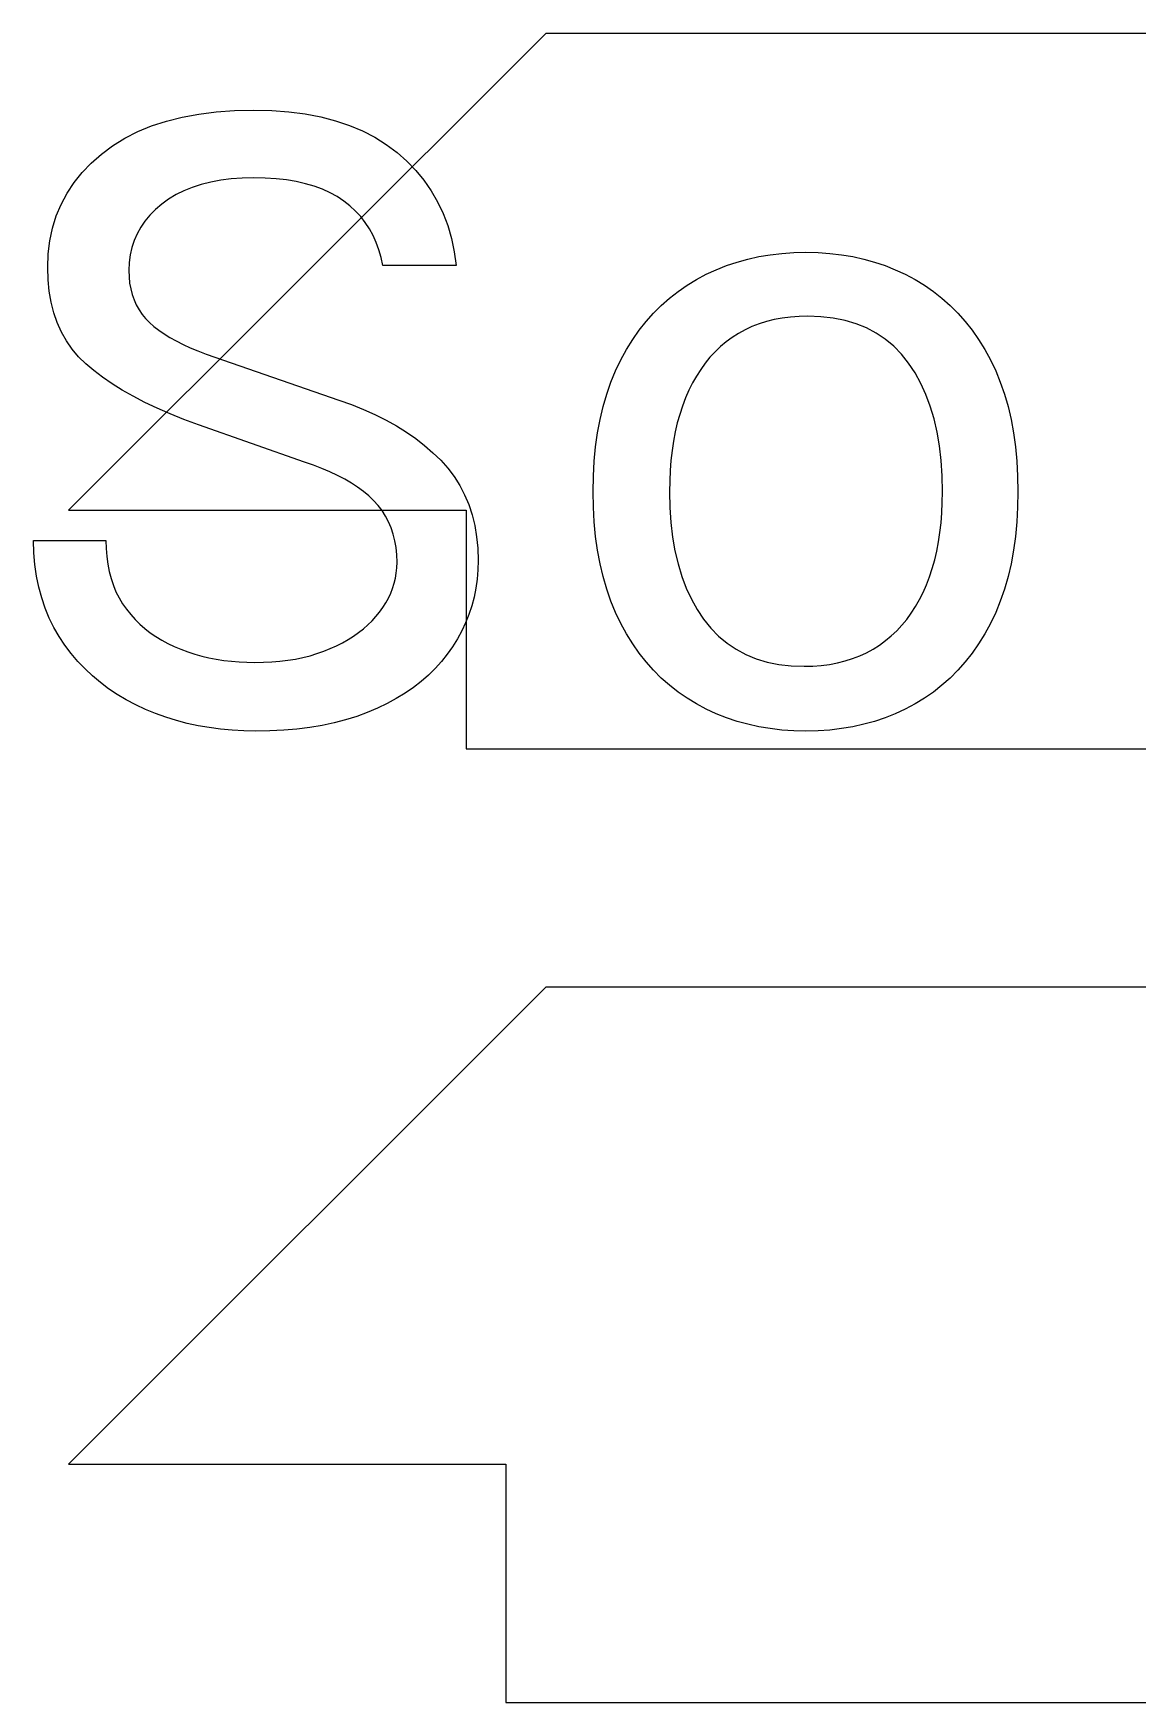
# Model space of a CAD drawing. Header units: millimetres. Extents: x 0 to 253, y 0 to 243.
# Drawn here: x -0.44 to 13.44, y 101 to 122 of the extents above; entities that cross this region are included whole.
import ezdxf

# ---------------------------------------------------------------- set-up
doc = ezdxf.new("R2010")
doc.units = ezdxf.units.MM
doc.layers.get('0').update_dxf_attribs({"linetype": 'CONTINUOUS'})

msp = doc.modelspace()

# ---------------------------------------------------------------- linework, layer by layer
for p, q in [((6, 122), (0, 116)), ((88, 122), (6, 122)), ((1.427, 120.946), (1.636, 120.984)), ((1.636, 120.984), (1.856, 121.012)), ((1.856, 121.012), (2.087, 121.028)), ((2.087, 121.028), (2.33, 121.034)), ((2.33, 121.034), (2.33, 121.034)), ((2.33, 121.034), (2.555, 121.029)), ((2.555, 121.029), (2.771, 121.013)), ((2.771, 121.013), (2.976, 120.986)), ((2.976, 120.986), (3.171, 120.949)), ((0.706, 120.681), (0.869, 120.764)), ((0.869, 120.764), (1.044, 120.835)), ((1.044, 120.835), (1.23, 120.896)), ((1.23, 120.896), (1.427, 120.946)), ((3.171, 120.949), (3.356, 120.901)), ((3.356, 120.901), (3.531, 120.843)), ((3.531, 120.843), (3.696, 120.774)), ((3.696, 120.774), (3.851, 120.694)), ((0.413, 120.482), (0.554, 120.587)), ((0.554, 120.587), (0.706, 120.681)), ((3.851, 120.694), (3.995, 120.604)), ((3.995, 120.604), (4.13, 120.503)), ((0.17, 120.248), (0.285, 120.368)), ((0.285, 120.368), (0.413, 120.482)), ((4.13, 120.503), (4.254, 120.393)), ((4.254, 120.393), (4.367, 120.276)), ((-0.019, 119.989), (0.069, 120.122)), ((0.069, 120.122), (0.17, 120.248)), ((1.788, 120.129), (1.669, 120.1)), ((1.913, 120.152), (1.788, 120.129)), ((2.046, 120.169), (1.913, 120.152)), ((2.184, 120.179), (2.046, 120.169)), ((2.33, 120.182), (2.184, 120.179)), ((2.473, 120.179), (2.33, 120.182)), ((2.33, 120.182), (2.33, 120.182)), ((2.609, 120.17), (2.473, 120.179)), ((2.739, 120.156), (2.609, 120.17)), ((2.862, 120.135), (2.739, 120.156)), ((2.979, 120.109), (2.862, 120.135)), ((4.367, 120.276), (4.469, 120.152)), ((4.469, 120.152), (4.56, 120.02)), ((-0.093, 119.849), (-0.019, 119.989)), ((1.258, 119.915), (1.172, 119.852)), ((1.351, 119.971), (1.258, 119.915)), ((1.45, 120.02), (1.351, 119.971)), ((1.556, 120.063), (1.45, 120.02)), ((1.669, 120.1), (1.556, 120.063)), ((3.089, 120.077), (2.979, 120.109)), ((3.192, 120.039), (3.089, 120.077)), ((3.288, 119.996), (3.192, 120.039)), ((3.378, 119.946), (3.288, 119.996)), ((3.461, 119.891), (3.378, 119.946)), ((4.56, 120.02), (4.64, 119.881)), ((-0.201, 119.55), (-0.154, 119.703)), ((-0.154, 119.703), (-0.093, 119.849)), ((1.023, 119.713), (0.961, 119.638)), ((1.093, 119.784), (1.023, 119.713)), ((1.172, 119.852), (1.093, 119.784)), ((3.538, 119.83), (3.461, 119.891)), ((3.608, 119.765), (3.538, 119.83)), ((3.673, 119.696), (3.608, 119.765)), ((4.64, 119.881), (4.709, 119.735)), ((4.709, 119.735), (4.767, 119.582)), ((-0.235, 119.391), (-0.201, 119.55)), ((0.907, 119.56), (0.862, 119.478)), ((0.961, 119.638), (0.907, 119.56)), ((3.731, 119.621), (3.673, 119.696)), ((3.783, 119.542), (3.731, 119.621)), ((3.829, 119.459), (3.783, 119.542)), ((4.767, 119.582), (4.814, 119.421)), ((-0.255, 119.226), (-0.235, 119.391)), ((0.795, 119.305), (0.775, 119.213)), ((0.824, 119.393), (0.795, 119.305)), ((0.862, 119.478), (0.824, 119.393)), ((3.868, 119.37), (3.829, 119.459)), ((3.902, 119.278), (3.868, 119.37)), ((4.814, 119.421), (4.849, 119.253)), ((-0.262, 119.054), (-0.255, 119.226)), ((0.762, 119.117), (0.758, 119.018)), ((0.775, 119.213), (0.762, 119.117)), ((3.929, 119.18), (3.902, 119.278)), ((3.95, 119.078), (3.929, 119.18)), ((4.874, 119.078), (3.95, 119.078)), ((4.849, 119.253), (4.874, 119.078)), ((4.874, 119.078), (4.874, 119.078)), ((8.143, 119.027), (8.272, 119.078)), ((8.272, 119.078), (8.405, 119.123)), ((8.405, 119.123), (8.541, 119.16)), ((8.541, 119.16), (8.68, 119.191)), ((8.68, 119.191), (8.823, 119.215)), ((8.823, 119.215), (8.969, 119.232)), ((8.969, 119.232), (9.119, 119.243)), ((9.119, 119.243), (9.272, 119.246)), ((9.272, 119.246), (9.272, 119.246)), ((9.272, 119.246), (9.424, 119.243)), ((9.424, 119.243), (9.573, 119.232)), ((9.573, 119.232), (9.718, 119.215)), ((9.718, 119.215), (9.86, 119.191)), ((9.86, 119.191), (9.999, 119.16)), ((9.999, 119.16), (10.134, 119.123)), ((10.134, 119.123), (10.266, 119.078)), ((10.266, 119.078), (10.395, 119.027)), ((-0.257, 118.901), (-0.262, 119.054)), ((-0.262, 119.054), (-0.262, 119.054)), ((-0.243, 118.756), (-0.257, 118.901)), ((0.758, 119.018), (0.758, 119.018)), ((0.758, 119.018), (0.761, 118.937)), ((0.761, 118.937), (0.768, 118.859)), ((7.777, 118.832), (7.895, 118.904)), ((7.895, 118.904), (8.017, 118.969)), ((8.017, 118.969), (8.143, 119.027)), ((10.395, 119.027), (10.521, 118.969)), ((10.521, 118.969), (10.643, 118.904)), ((10.643, 118.904), (10.761, 118.832)), ((-0.219, 118.617), (-0.243, 118.756)), ((0.768, 118.859), (0.781, 118.785)), ((0.781, 118.785), (0.8, 118.714)), ((0.8, 118.714), (0.823, 118.647)), ((7.453, 118.578), (7.556, 118.669)), ((7.556, 118.669), (7.664, 118.754)), ((7.664, 118.754), (7.777, 118.832)), ((10.761, 118.832), (10.874, 118.754)), ((10.874, 118.754), (10.982, 118.669)), ((10.982, 118.669), (11.084, 118.578)), ((-0.185, 118.486), (-0.219, 118.617)), ((-0.142, 118.361), (-0.185, 118.486)), ((0.823, 118.647), (0.852, 118.583)), ((0.852, 118.583), (0.886, 118.522)), ((0.886, 118.522), (0.925, 118.465)), ((0.925, 118.465), (0.969, 118.411)), ((7.263, 118.376), (7.356, 118.48)), ((7.356, 118.48), (7.453, 118.578)), ((9.296, 118.442), (9.185, 118.439)), ((9.46, 118.436), (9.296, 118.442)), ((9.296, 118.442), (9.296, 118.442)), ((11.084, 118.578), (11.182, 118.48)), ((11.182, 118.48), (11.274, 118.376)), ((-0.089, 118.243), (-0.142, 118.361)), ((-0.027, 118.133), (-0.089, 118.243)), ((0.969, 118.411), (1.019, 118.361)), ((1.019, 118.361), (1.074, 118.313)), ((1.074, 118.313), (1.135, 118.266)), ((1.135, 118.266), (1.202, 118.22)), ((7.093, 118.148), (7.176, 118.265)), ((7.176, 118.265), (7.263, 118.376)), ((8.507, 118.271), (8.424, 118.226)), ((8.593, 118.311), (8.507, 118.271)), ((8.683, 118.346), (8.593, 118.311)), ((8.776, 118.375), (8.683, 118.346)), ((8.873, 118.399), (8.776, 118.375)), ((8.974, 118.418), (8.873, 118.399)), ((9.077, 118.431), (8.974, 118.418)), ((9.185, 118.439), (9.077, 118.431)), ((9.615, 118.418), (9.46, 118.436)), ((9.763, 118.389), (9.615, 118.418)), ((9.902, 118.347), (9.763, 118.389)), ((10.032, 118.294), (9.902, 118.347)), ((10.155, 118.229), (10.032, 118.294)), ((11.274, 118.376), (11.361, 118.265)), ((11.361, 118.265), (11.443, 118.148)), ((0.045, 118.029), (-0.027, 118.133)), ((0.127, 117.932), (0.045, 118.029)), ((1.202, 118.22), (1.275, 118.175)), ((1.275, 118.175), (1.354, 118.131)), ((1.354, 118.131), (1.439, 118.088)), ((1.439, 118.088), (1.53, 118.046)), ((1.53, 118.046), (1.627, 118.005)), ((6.944, 117.893), (7.016, 118.024)), ((7.016, 118.024), (7.093, 118.148)), ((8.198, 118.059), (8.13, 117.994)), ((8.269, 118.119), (8.198, 118.059)), ((8.345, 118.175), (8.269, 118.119)), ((8.424, 118.226), (8.345, 118.175)), ((10.269, 118.152), (10.155, 118.229)), ((10.375, 118.064), (10.269, 118.152)), ((10.473, 117.963), (10.375, 118.064)), ((11.443, 118.148), (11.519, 118.024)), ((11.519, 118.024), (11.591, 117.893)), ((0.218, 117.842), (0.127, 117.932)), ((0.319, 117.757), (0.218, 117.842)), ((1.627, 118.005), (1.729, 117.965)), ((1.729, 117.965), (1.838, 117.926)), ((1.838, 117.926), (1.838, 117.926)), ((1.838, 117.926), (3.398, 117.386)), ((6.878, 117.756), (6.944, 117.893)), ((8.005, 117.851), (7.948, 117.773)), ((8.065, 117.925), (8.005, 117.851)), ((8.13, 117.994), (8.065, 117.925)), ((10.562, 117.851), (10.473, 117.963)), ((10.643, 117.728), (10.562, 117.851)), ((11.591, 117.893), (11.657, 117.756)), ((0.428, 117.673), (0.319, 117.757)), ((0.547, 117.591), (0.428, 117.673)), ((6.767, 117.463), (6.819, 117.613)), ((6.819, 117.613), (6.878, 117.756)), ((7.845, 117.602), (7.799, 117.51)), ((7.894, 117.689), (7.845, 117.602)), ((7.948, 117.773), (7.894, 117.689)), ((10.715, 117.597), (10.643, 117.728)), ((11.657, 117.756), (11.715, 117.613)), ((11.715, 117.613), (11.767, 117.463)), ((0.675, 117.512), (0.547, 117.591)), ((0.812, 117.434), (0.675, 117.512)), ((0.958, 117.358), (0.812, 117.434)), ((6.721, 117.306), (6.767, 117.463)), ((7.757, 117.413), (7.719, 117.312)), ((7.799, 117.51), (7.757, 117.413)), ((10.779, 117.457), (10.715, 117.597)), ((10.835, 117.309), (10.779, 117.457)), ((11.767, 117.463), (11.812, 117.306)), ((1.113, 117.284), (0.958, 117.358)), ((1.278, 117.212), (1.113, 117.284)), ((1.451, 117.142), (1.278, 117.212)), ((3.398, 117.386), (3.557, 117.33)), ((3.557, 117.33), (3.708, 117.269)), ((3.708, 117.269), (3.853, 117.205)), ((3.853, 117.205), (3.992, 117.135)), ((6.683, 117.144), (6.721, 117.306)), ((7.685, 117.207), (7.654, 117.099)), ((7.719, 117.312), (7.685, 117.207)), ((10.882, 117.151), (10.835, 117.309)), ((11.812, 117.306), (11.85, 117.144)), ((1.634, 117.074), (1.451, 117.142)), ((2.966, 116.606), (1.634, 117.074)), ((3.992, 117.135), (4.123, 117.062)), ((4.123, 117.062), (4.248, 116.984)), ((4.248, 116.984), (4.366, 116.902)), ((6.627, 116.799), (6.652, 116.975)), ((6.652, 116.975), (6.683, 117.144)), ((7.628, 116.987), (7.606, 116.871)), ((7.654, 117.099), (7.628, 116.987)), ((10.92, 116.985), (10.882, 117.151)), ((10.95, 116.81), (10.92, 116.985)), ((11.85, 117.144), (11.881, 116.975)), ((11.881, 116.975), (11.905, 116.799)), ((4.366, 116.902), (4.477, 116.816)), ((4.477, 116.816), (4.581, 116.725)), ((6.61, 116.617), (6.627, 116.799)), ((7.606, 116.871), (7.588, 116.751)), ((10.971, 116.627), (10.95, 116.81)), ((11.905, 116.799), (11.922, 116.617)), ((3.078, 116.568), (2.966, 116.606)), ((2.966, 116.606), (2.966, 116.606)), ((3.185, 116.527), (3.078, 116.568)), ((4.581, 116.725), (4.679, 116.63)), ((4.679, 116.63), (4.768, 116.53)), ((6.599, 116.429), (6.61, 116.617)), ((7.574, 116.627), (7.564, 116.5)), ((7.588, 116.751), (7.574, 116.627)), ((10.984, 116.435), (10.971, 116.627)), ((11.922, 116.617), (11.933, 116.429)), ((3.286, 116.484), (3.185, 116.527)), ((3.382, 116.439), (3.286, 116.484)), ((3.472, 116.392), (3.382, 116.439)), ((3.556, 116.343), (3.472, 116.392)), ((3.634, 116.291), (3.556, 116.343)), ((4.768, 116.53), (4.849, 116.424)), ((4.849, 116.424), (4.919, 116.312)), ((6.596, 116.234), (6.599, 116.429)), ((7.558, 116.369), (7.556, 116.234)), ((7.564, 116.5), (7.558, 116.369)), ((10.988, 116.234), (10.984, 116.435)), ((11.933, 116.429), (11.936, 116.234)), ((3.707, 116.237), (3.634, 116.291)), ((3.774, 116.181), (3.707, 116.237)), ((3.836, 116.123), (3.774, 116.181)), ((4.919, 116.312), (4.98, 116.195)), ((4.98, 116.195), (5.032, 116.072)), ((6.599, 116.04), (6.596, 116.234)), ((6.596, 116.234), (6.596, 116.234)), ((7.556, 116.234), (7.556, 116.234)), ((7.556, 116.234), (7.56, 116.035)), ((10.986, 116.1), (10.988, 116.234)), ((10.988, 116.234), (10.988, 116.234)), ((11.936, 116.234), (11.933, 116.04)), ((11.936, 116.234), (11.936, 116.234)), ((0, 116), (5, 116)), ((3.892, 116.062), (3.836, 116.123)), ((3.942, 115.997), (3.892, 116.062)), ((3.986, 115.928), (3.942, 115.997)), ((4.024, 115.856), (3.986, 115.928)), ((5, 116), (5, 113)), ((5.032, 116.072), (5.075, 115.943)), ((5.075, 115.943), (5.108, 115.808)), ((6.61, 115.853), (6.599, 116.04)), ((7.56, 116.035), (7.573, 115.845)), ((10.97, 115.844), (10.98, 115.97)), ((10.98, 115.97), (10.986, 116.1)), ((11.933, 116.04), (11.922, 115.853)), ((4.057, 115.78), (4.024, 115.856)), ((4.083, 115.701), (4.057, 115.78)), ((5.108, 115.808), (5.131, 115.668)), ((6.627, 115.672), (6.61, 115.853)), ((7.573, 115.845), (7.595, 115.664)), ((10.938, 115.603), (10.956, 115.721)), ((10.956, 115.721), (10.97, 115.844)), ((11.922, 115.853), (11.905, 115.672)), ((-0.436, 115.467), (-0.442, 115.622)), ((-0.442, 115.622), (-0.442, 115.622)), ((-0.442, 115.622), (0.47, 115.622)), ((0.47, 115.622), (0.473, 115.518)), ((0.473, 115.518), (0.48, 115.418)), ((4.104, 115.618), (4.083, 115.701)), ((4.118, 115.531), (4.104, 115.618)), ((4.127, 115.44), (4.118, 115.531)), ((5.131, 115.668), (5.145, 115.522)), ((5.145, 115.522), (5.15, 115.37)), ((6.652, 115.497), (6.627, 115.672)), ((7.595, 115.664), (7.625, 115.49)), ((10.916, 115.487), (10.938, 115.603)), ((11.905, 115.672), (11.881, 115.497)), ((-0.422, 115.318), (-0.436, 115.467)), ((-0.401, 115.173), (-0.422, 115.318)), ((0.48, 115.418), (0.493, 115.322)), ((0.493, 115.322), (0.511, 115.23)), ((4.13, 115.346), (4.127, 115.44)), ((4.128, 115.278), (4.13, 115.346)), ((4.13, 115.346), (4.13, 115.346)), ((5.15, 115.37), (5.147, 115.251)), ((5.15, 115.37), (5.15, 115.37)), ((6.683, 115.328), (6.652, 115.497)), ((6.721, 115.166), (6.683, 115.328)), ((7.625, 115.49), (7.663, 115.326)), ((7.663, 115.326), (7.71, 115.169)), ((10.859, 115.268), (10.89, 115.376)), ((10.89, 115.376), (10.916, 115.487)), ((11.85, 115.328), (11.812, 115.166)), ((11.881, 115.497), (11.85, 115.328)), ((-0.373, 115.034), (-0.401, 115.173)), ((0.511, 115.23), (0.535, 115.141)), ((0.535, 115.141), (0.563, 115.056)), ((4.075, 115.018), (4.095, 115.082)), ((4.095, 115.082), (4.11, 115.146)), ((4.11, 115.146), (4.121, 115.211)), ((4.121, 115.211), (4.128, 115.278)), ((5.137, 115.135), (5.121, 115.02)), ((5.147, 115.251), (5.137, 115.135)), ((6.767, 115.009), (6.721, 115.166)), ((7.71, 115.169), (7.766, 115.022)), ((10.787, 115.064), (10.825, 115.164)), ((10.825, 115.164), (10.859, 115.268)), ((11.812, 115.166), (11.767, 115.009)), ((-0.337, 114.899), (-0.373, 115.034)), ((-0.294, 114.77), (-0.337, 114.899)), ((0.563, 115.056), (0.596, 114.975)), ((0.596, 114.975), (0.635, 114.898)), ((0.635, 114.898), (0.679, 114.825)), ((3.99, 114.835), (4.023, 114.895)), ((4.023, 114.895), (4.051, 114.956)), ((4.051, 114.956), (4.075, 115.018)), ((5.099, 114.908), (5.07, 114.799)), ((5.121, 115.02), (5.099, 114.908)), ((6.819, 114.859), (6.767, 115.009)), ((7.766, 115.022), (7.831, 114.882)), ((7.831, 114.882), (7.903, 114.751)), ((10.649, 114.789), (10.699, 114.876)), ((10.699, 114.876), (10.745, 114.968)), ((10.745, 114.968), (10.787, 115.064)), ((11.767, 115.009), (11.715, 114.859)), ((-0.243, 114.645), (-0.294, 114.77)), ((0.679, 114.825), (0.728, 114.755)), ((0.728, 114.755), (0.781, 114.689)), ((0.781, 114.689), (0.838, 114.626)), ((3.816, 114.609), (3.865, 114.663)), ((3.865, 114.663), (3.911, 114.719)), ((3.911, 114.719), (3.953, 114.777)), ((3.953, 114.777), (3.99, 114.835)), ((5.034, 114.691), (4.993, 114.586)), ((5.07, 114.799), (5.034, 114.691)), ((6.878, 114.716), (6.819, 114.859)), ((6.944, 114.578), (6.878, 114.716)), ((7.903, 114.751), (7.985, 114.629)), ((10.539, 114.628), (10.596, 114.706)), ((10.596, 114.706), (10.649, 114.789)), ((11.657, 114.716), (11.591, 114.578)), ((11.715, 114.859), (11.657, 114.716)), ((-0.185, 114.526), (-0.243, 114.645)), ((-0.119, 114.411), (-0.185, 114.526)), ((0.838, 114.626), (0.898, 114.567)), ((0.898, 114.567), (0.961, 114.512)), ((0.961, 114.512), (1.028, 114.46)), ((1.028, 114.46), (1.098, 114.411)), ((3.582, 114.417), (3.646, 114.462)), ((3.646, 114.462), (3.707, 114.509)), ((3.707, 114.509), (3.763, 114.558)), ((3.763, 114.558), (3.816, 114.609)), ((4.945, 114.483), (4.89, 114.382)), ((4.993, 114.586), (4.945, 114.483)), ((7.016, 114.447), (6.944, 114.578)), ((7.985, 114.629), (8.075, 114.517)), ((8.075, 114.517), (8.173, 114.416)), ((10.344, 114.421), (10.413, 114.485)), ((10.413, 114.485), (10.478, 114.555)), ((10.478, 114.555), (10.539, 114.628)), ((11.591, 114.578), (11.519, 114.447)), ((-0.046, 114.302), (-0.119, 114.411)), ((0.033, 114.198), (-0.046, 114.302)), ((1.098, 114.411), (1.172, 114.366)), ((1.172, 114.366), (1.248, 114.324)), ((1.248, 114.324), (1.328, 114.286)), ((1.328, 114.286), (1.412, 114.251)), ((1.412, 114.251), (1.498, 114.22)), ((3.208, 114.227), (3.29, 114.26)), ((3.29, 114.26), (3.369, 114.296)), ((3.369, 114.296), (3.443, 114.334)), ((3.443, 114.334), (3.515, 114.374)), ((3.515, 114.374), (3.582, 114.417)), ((4.829, 114.284), (4.762, 114.189)), ((4.89, 114.382), (4.829, 114.284)), ((7.093, 114.322), (7.016, 114.447)), ((7.176, 114.204), (7.093, 114.322)), ((8.173, 114.416), (8.279, 114.328)), ((8.279, 114.328), (8.393, 114.251)), ((8.393, 114.251), (8.515, 114.186)), ((10.033, 114.209), (10.116, 114.254)), ((10.116, 114.254), (10.196, 114.305)), ((10.196, 114.305), (10.272, 114.361)), ((10.272, 114.361), (10.344, 114.421)), ((11.443, 114.322), (11.361, 114.204)), ((11.519, 114.447), (11.443, 114.322)), ((0.117, 114.099), (0.033, 114.198)), ((0.207, 114.005), (0.117, 114.099)), ((1.498, 114.22), (1.586, 114.192)), ((1.586, 114.192), (1.675, 114.167)), ((1.675, 114.167), (1.765, 114.145)), ((1.765, 114.145), (1.858, 114.127)), ((1.858, 114.127), (1.951, 114.112)), ((1.951, 114.112), (2.047, 114.101)), ((2.047, 114.101), (2.144, 114.093)), ((2.144, 114.093), (2.242, 114.088)), ((2.242, 114.088), (2.342, 114.086)), ((2.342, 114.086), (2.45, 114.088)), ((2.342, 114.086), (2.342, 114.086)), ((2.45, 114.088), (2.555, 114.093)), ((2.555, 114.093), (2.657, 114.102)), ((2.657, 114.102), (2.756, 114.114)), ((2.756, 114.114), (2.852, 114.129)), ((2.852, 114.129), (2.945, 114.149)), ((2.945, 114.149), (3.036, 114.171)), ((3.036, 114.171), (3.123, 114.197)), ((3.123, 114.197), (3.208, 114.227)), ((4.688, 114.098), (4.609, 114.01)), ((4.762, 114.189), (4.688, 114.098)), ((7.263, 114.093), (7.176, 114.204)), ((7.356, 113.989), (7.263, 114.093)), ((8.515, 114.186), (8.646, 114.133)), ((8.646, 114.133), (8.784, 114.091)), ((8.784, 114.091), (8.931, 114.062)), ((8.931, 114.062), (9.085, 114.044)), ((9.085, 114.044), (9.248, 114.038)), ((9.248, 114.038), (9.358, 114.041)), ((9.248, 114.038), (9.248, 114.038)), ((9.248, 114.038), (9.248, 114.038)), ((9.358, 114.041), (9.464, 114.049)), ((9.464, 114.049), (9.568, 114.062)), ((9.568, 114.062), (9.668, 114.081)), ((9.668, 114.081), (9.764, 114.105)), ((9.764, 114.105), (9.857, 114.134)), ((9.857, 114.134), (9.947, 114.169)), ((9.947, 114.169), (10.033, 114.209)), ((11.274, 114.093), (11.182, 113.989)), ((11.361, 114.204), (11.274, 114.093)), ((0.301, 113.917), (0.207, 114.005)), ((0.4, 113.833), (0.301, 113.917)), ((0.503, 113.755), (0.4, 113.833)), ((4.432, 113.847), (4.335, 113.772)), ((4.524, 113.927), (4.432, 113.847)), ((4.609, 114.01), (4.524, 113.927)), ((7.453, 113.89), (7.356, 113.989)), ((7.556, 113.799), (7.453, 113.89)), ((11.084, 113.89), (10.982, 113.799)), ((11.182, 113.989), (11.084, 113.89)), ((0.612, 113.682), (0.503, 113.755)), ((0.726, 113.615), (0.612, 113.682)), ((0.844, 113.552), (0.726, 113.615)), ((4.121, 113.633), (4.006, 113.57)), ((4.231, 113.701), (4.121, 113.633)), ((4.335, 113.772), (4.231, 113.701)), ((7.664, 113.714), (7.556, 113.799)), ((7.777, 113.636), (7.664, 113.714)), ((7.895, 113.564), (7.777, 113.636)), ((10.761, 113.636), (10.643, 113.564)), ((10.874, 113.714), (10.761, 113.636)), ((10.982, 113.799), (10.874, 113.714)), ((0.968, 113.495), (0.844, 113.552)), ((1.095, 113.443), (0.968, 113.495)), ((1.225, 113.397), (1.095, 113.443)), ((3.623, 113.406), (3.484, 113.363)), ((3.756, 113.455), (3.623, 113.406)), ((3.884, 113.51), (3.756, 113.455)), ((4.006, 113.57), (3.884, 113.51)), ((8.017, 113.499), (7.895, 113.564)), ((8.143, 113.441), (8.017, 113.499)), ((8.272, 113.39), (8.143, 113.441)), ((10.395, 113.441), (10.266, 113.39)), ((10.521, 113.499), (10.395, 113.441)), ((10.643, 113.564), (10.521, 113.499)), ((1.357, 113.356), (1.225, 113.397)), ((1.492, 113.32), (1.357, 113.356)), ((1.63, 113.29), (1.492, 113.32)), ((1.769, 113.266), (1.63, 113.29)), ((1.912, 113.247), (1.769, 113.266)), ((2.057, 113.233), (1.912, 113.247)), ((2.204, 113.225), (2.057, 113.233)), ((2.354, 113.222), (2.204, 113.225)), ((2.532, 113.225), (2.354, 113.222)), ((2.354, 113.222), (2.354, 113.222)), ((2.354, 113.222), (2.354, 113.222)), ((2.705, 113.234), (2.532, 113.225)), ((2.872, 113.248), (2.705, 113.234)), ((3.034, 113.268), (2.872, 113.248)), ((3.19, 113.294), (3.034, 113.268)), ((3.34, 113.326), (3.19, 113.294)), ((3.484, 113.363), (3.34, 113.326)), ((8.405, 113.345), (8.272, 113.39)), ((8.541, 113.308), (8.405, 113.345)), ((8.68, 113.277), (8.541, 113.308)), ((8.823, 113.253), (8.68, 113.277)), ((8.969, 113.236), (8.823, 113.253)), ((9.119, 113.225), (8.969, 113.236)), ((9.272, 113.222), (9.119, 113.225)), ((9.424, 113.225), (9.272, 113.222)), ((9.272, 113.222), (9.272, 113.222)), ((9.272, 113.222), (9.272, 113.222)), ((9.573, 113.236), (9.424, 113.225)), ((9.718, 113.253), (9.573, 113.236)), ((9.86, 113.277), (9.718, 113.253)), ((9.999, 113.308), (9.86, 113.277)), ((10.134, 113.345), (9.999, 113.308)), ((10.266, 113.39), (10.134, 113.345)), ((5, 113), (17, 113)), ((6, 110), (0, 104)), ((113, 110), (6, 110)), ((0, 104), (5.5, 104)), ((5.5, 104), (5.5, 101)), ((5.5, 101), (17.5, 101))]:
    msp.add_line(p, q)

doc.saveas('drawing.dxf')
